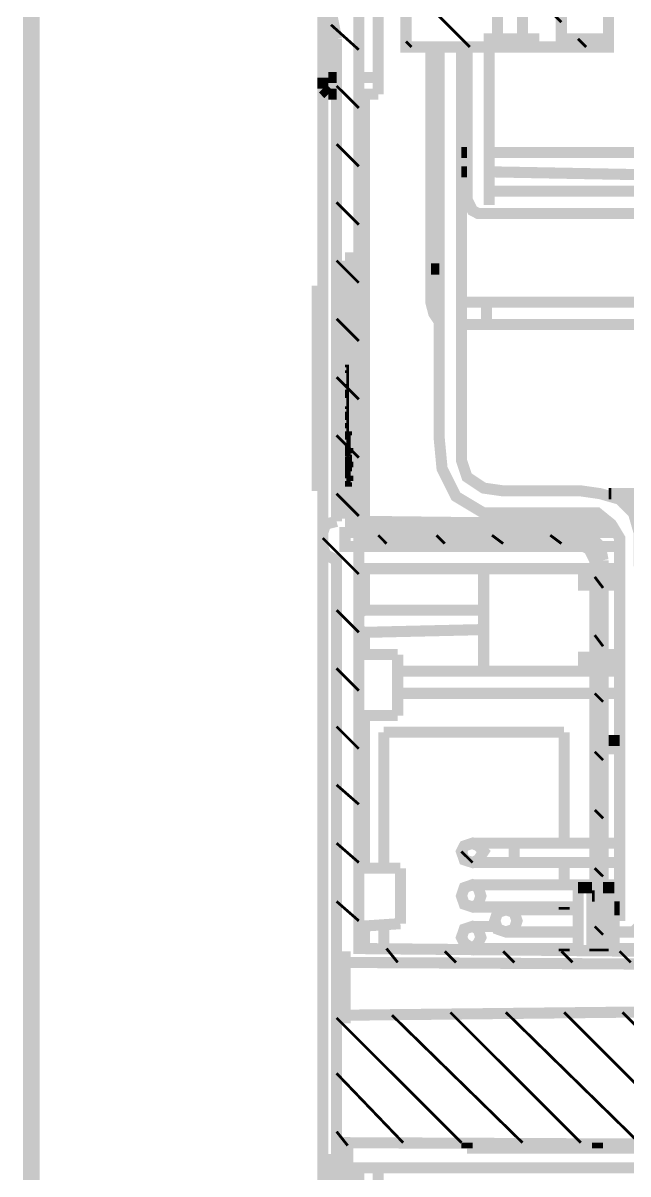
# Model space of a CAD drawing. Header units: metres. Extents: x 2999 to 3164, y 1641 to 1678.
# Drawn here: x 3014.315 to 3014.99, y 1655.16 to 1656.445 of the extents above; entities that cross this region are included whole.
import ezdxf

# ---------------------------------------------------------------- set-up
doc = ezdxf.new("R2010")
doc.units = ezdxf.units.M
doc.layers.add('BLACK', color=7, linetype='Continuous')

msp = doc.modelspace()

# ---------------------------------------------------------------- linework, layer by layer
at = {"layer": 'BLACK'}
for points, const_width in [([(3015.355, 1655.4055), (3014.6895, 1655.4118), (3014.6895, 1655.8606), (3014.6741, 1655.8606), (3014.6741, 1655.8762), (3014.6895, 1655.8762), (3014.6895, 1657.3839)], 0.0124), ([(3014.7421, 1657.3746), (3014.7421, 1656.418), (3014.835, 1656.418), (3014.835, 1656.4272), (3014.8443, 1656.4272), (3014.8443, 1656.4923), (3014.8721, 1656.4923), (3014.8721, 1656.4272), (3014.8846, 1656.4272), (3014.8846, 1656.418), (3014.9681, 1656.418), (3014.9681, 1656.4272), (3014.9155, 1656.4272), (3014.9155, 1656.5728), (3014.9681, 1656.5728), (3014.9681, 1656.5821), (3014.9155, 1656.5821), (3014.9155, 1656.6223)], 0.0124), ([(3014.3242, 1656.647), (3014.3242, 1654.3993)], 0.0186), ([(3014.9681, 1656.5728), (3014.9681, 1656.4272)], 0.0124), ([(3014.8133, 1656.418), (3014.7421, 1656.4892)], 0.0031), ([(3014.9155, 1656.4458), (3014.8721, 1656.4892)], 0.0031), ([(3014.6585, 1656.4582), (3014.6647, 1656.4272)], 0.0124), ([(3014.6895, 1656.3839), (3014.7112, 1656.3839), (3014.7112, 1656.452)], 0.0124), ([(3014.6895, 1656.4149), (3014.6585, 1656.4428)], 0.0031), ([(3014.6647, 1656.4272), (3014.6647, 1655.8886)], 0.0124), ([(3014.7483, 1656.418), (3014.7421, 1656.4242)], 0.0031), ([(3014.7792, 1656.1115), (3014.7731, 1656.1207), (3014.7699, 1656.1331), (3014.7699, 1656.418)], 0.0124), ([(3014.9805, 1655.4427), (3014.9805, 1655.8699), (3014.9712, 1655.8854), (3014.9558, 1655.8979), (3014.8288, 1655.8979), (3014.7979, 1655.9164), (3014.7824, 1655.9473), (3014.7792, 1655.9814), (3014.7792, 1656.418)], 0.0124), ([(3014.804, 1656.418), (3014.804, 1655.9566), (3014.8102, 1655.9381), (3014.8288, 1655.9257), (3014.8505, 1655.9226), (3014.9372, 1655.9226), (3014.9589, 1655.9195), (3014.9805, 1655.9133), (3014.9959, 1655.8979), (3015.0022, 1655.8762), (3015.0052, 1655.5263), (3015.0052, 1655.4396), (3014.999, 1655.4335), (3014.9959, 1655.4303), (3014.9744, 1655.4303)], 0.0124), ([(3015.1817, 1656.1053), (3015.1817, 1656.1765), (3015.1787, 1656.2106), (3015.1694, 1656.2261), (3015.1507, 1656.2322), (3014.8227, 1656.2322), (3014.8164, 1656.2354), (3014.8102, 1656.2477), (3014.8102, 1656.418)], 0.0124), ([(3014.835, 1656.418), (3014.835, 1656.2415)], 0.0124), ([(3014.835, 1656.418), (3014.8846, 1656.418)], 0.0124), ([(3014.8443, 1656.4272), (3014.8721, 1656.4272)], 0.0124), ([(3014.9433, 1656.418), (3014.9341, 1656.4272)], 0.0031), ([(3014.6493, 1656.3839), (3014.6493, 1656.3716)], 0.0124), ([(3014.6555, 1656.3839), (3014.6647, 1656.3839)], 0.0124), ([(3014.6555, 1656.3653), (3014.6555, 1656.3839)], 0.0124), ([(3014.7112, 1656.3653), (3014.7112, 1656.3839)], 0.0124), ([(3014.6493, 1656.3716), (3014.6524, 1656.3685), (3014.6555, 1656.3653)], 0.0124), ([(3014.6493, 1656.3716), (3014.6493, 1655.8762)], 0.0124), ([(3014.6895, 1656.3499), (3014.6647, 1656.3746)], 0.0031), ([(3014.6647, 1656.3653), (3014.6555, 1656.3653)], 0.0124), ([(3014.7112, 1656.3653), (3014.6895, 1656.3653)], 0.0124), ([(3014.6958, 1655.8886), (3014.6958, 1656.3653)], 0.0124), ([(3014.6895, 1656.2848), (3014.6647, 1656.3096)], 0.0031), ([(3014.804, 1656.3003), (3014.8102, 1656.3003)], 0.0124), ([(3014.835, 1656.3003), (3015.1354, 1656.3003), (3015.157, 1656.2942), (3015.1787, 1656.2817), (3015.1911, 1656.26), (3015.1941, 1656.2354)], 0.0124), ([(3014.8102, 1656.2787), (3014.804, 1656.2787)], 0.0124), ([(3015.1663, 1656.2539), (3015.1539, 1656.2694), (3015.1354, 1656.2755), (3015.092, 1656.2787), (3015.0052, 1656.2755), (3014.835, 1656.2787)], 0.0124), ([(3014.835, 1656.257), (3015.157, 1656.257), (3015.1755, 1656.2477), (3015.1911, 1656.2354), (3015.2035, 1656.2198), (3015.2065, 1656.1981), (3015.2065, 1655.9535)], 0.0124), ([(3014.6895, 1656.2198), (3014.6647, 1656.2446)], 0.0031), ([(3014.6895, 1656.1548), (3014.6647, 1656.1796)], 0.0031), ([(3014.6741, 1656.1796), (3014.6741, 1655.8916)], 0.0186), ([(3014.6864, 1655.8916), (3014.6864, 1656.1796), (3014.6741, 1656.1796)], 0.0186), ([(3014.7792, 1656.1703), (3014.7699, 1656.1703)], 0.0124), ([(3014.6462, 1656.1517), (3014.6462, 1655.9226)], 0.0186), ([(3014.804, 1656.1331), (3014.832, 1656.1331)], 0.0124), ([(3014.832, 1656.1331), (3015.1322, 1656.1331)], 0.0124), ([(3014.832, 1656.1331), (3014.832, 1656.1083)], 0.0124), ([(3014.6895, 1656.0898), (3014.6647, 1656.1146)], 0.0031), ([(3014.832, 1656.1083), (3014.804, 1656.1083)], 0.0124), ([(3015.1322, 1656.1083), (3014.832, 1656.1083)], 0.0124), ([(3014.6741, 1656.0619), (3014.6771, 1656.0619), (3014.6771, 1656.0496)], 0.0031), ([(3014.6895, 1656.0248), (3014.6647, 1656.0496)], 0.0031), ([(3014.6741, 1656.0403), (3014.6771, 1656.0403)], 0.0031), ([(3014.6771, 1656.0496), (3014.6771, 1655.9412)], 0.0031), ([(3014.6771, 1656.0341), (3014.6741, 1656.0341)], 0.0031), ([(3014.6741, 1656.0341), (3014.6771, 1656.0341)], 0.0031), ([(3014.6771, 1656.0309), (3014.6741, 1656.0309)], 0.0031), ([(3014.6771, 1656.0309), (3014.6741, 1656.0309)], 0.0031), ([(3014.6771, 1656.0309), (3014.6741, 1656.0309)], 0.0031), ([(3014.6771, 1656.0279), (3014.6741, 1656.0279)], 0.0031), ([(3014.6771, 1656.0155), (3014.6741, 1656.0155)], 0.0031), ([(3014.6771, 1656.0093), (3014.6741, 1656.0093)], 0.0031), ([(3014.6771, 1656.0062), (3014.6741, 1656.0062)], 0.0031), ([(3014.6771, 1656.0031), (3014.6741, 1656.0031)], 0.0031), ([(3014.6771, 1656.0031), (3014.6741, 1656.0031)], 0.0031), ([(3014.6771, 1656.0031), (3014.6741, 1656.0031)], 0.0031), ([(3014.6771, 1656.0031), (3014.6741, 1656.0031)], 0.0031), ([(3014.6741, 1656.0031), (3014.6771, 1656.0031)], 0.0031), ([(3014.6771, 1655.9968), (3014.6741, 1655.9968)], 0.0031), ([(3014.6771, 1655.9968), (3014.6741, 1655.9968)], 0.0031), ([(3014.6771, 1655.9968), (3014.6741, 1655.9968)], 0.0031), ([(3014.6771, 1655.9938), (3014.6741, 1655.9938)], 0.0031), ([(3014.6741, 1655.9938), (3014.6771, 1655.9938)], 0.0031), ([(3014.6771, 1655.9875), (3014.6741, 1655.9875)], 0.0031), ([(3014.6803, 1655.9875), (3014.6771, 1655.9875), (3014.6803, 1655.9875), (3014.6803, 1655.9845)], 0.0031), ([(3014.6895, 1655.9597), (3014.6647, 1655.9845)], 0.0031), ([(3014.6771, 1655.9845), (3014.6741, 1655.9845)], 0.0031), ([(3014.6771, 1655.9845), (3014.6741, 1655.9845)], 0.0031), ([(3014.6771, 1655.9814), (3014.6741, 1655.9814)], 0.0031), ([(3014.6741, 1655.9814), (3014.6771, 1655.9814)], 0.0031), ([(3014.6803, 1655.9845), (3014.6771, 1655.9845)], 0.0031), ([(3014.6803, 1655.9845), (3014.6771, 1655.9845)], 0.0031), ([(3014.6803, 1655.9845), (3014.6771, 1655.9845)], 0.0031), ([(3014.6803, 1655.9845), (3014.6771, 1655.9845)], 0.0031), ([(3014.6803, 1655.9814), (3014.6771, 1655.9814)], 0.0031), ([(3014.6803, 1655.9814), (3014.6771, 1655.9814)], 0.0031), ([(3014.6803, 1655.9814), (3014.6771, 1655.9814)], 0.0031), ([(3014.6803, 1655.9783), (3014.6771, 1655.9783)], 0.0031), ([(3014.6771, 1655.9752), (3014.6771, 1655.9783)], 0.0031), ([(3014.6803, 1655.9752), (3014.6771, 1655.9752)], 0.0031), ([(3014.6803, 1655.9752), (3014.6771, 1655.9752)], 0.0031), ([(3014.6803, 1655.9752), (3014.6771, 1655.9752), (3014.6803, 1655.9752), (3014.6771, 1655.9752)], 0.0031), ([(3014.6803, 1655.9752), (3014.6771, 1655.9752)], 0.0031), ([(3014.6803, 1655.9752), (3014.6771, 1655.9752)], 0.0031), ([(3014.6803, 1655.9752), (3014.6771, 1655.9752)], 0.0031), ([(3014.6803, 1655.9752), (3014.6771, 1655.9752)], 0.0031), ([(3014.6771, 1655.9721), (3014.6741, 1655.9721)], 0.0031), ([(3014.6771, 1655.9721), (3014.6741, 1655.9721)], 0.0031), ([(3014.6803, 1655.969), (3014.6741, 1655.969)], 0.0031), ([(3014.6803, 1655.969), (3014.6741, 1655.969)], 0.0031), ([(3014.6771, 1655.969), (3014.6741, 1655.969)], 0.0031), ([(3014.6771, 1655.9659), (3014.6741, 1655.9659)], 0.0031), ([(3014.6771, 1655.9659), (3014.6741, 1655.9659)], 0.0031), ([(3014.6771, 1655.9659), (3014.6741, 1655.9659)], 0.0031), ([(3014.6803, 1655.9659), (3014.6741, 1655.9659)], 0.0031), ([(3014.6771, 1655.9629), (3014.6741, 1655.9629)], 0.0031), ([(3014.6771, 1655.9629), (3014.6741, 1655.9629)], 0.0031), ([(3014.6771, 1655.9629), (3014.6741, 1655.9629)], 0.0031), ([(3014.6771, 1655.9629), (3014.6741, 1655.9629)], 0.0031), ([(3014.6741, 1655.9566), (3014.6803, 1655.9566), (3014.6803, 1655.9629)], 0.0031), ([(3014.6803, 1655.9629), (3014.6741, 1655.9629)], 0.0031), ([(3014.6803, 1655.9721), (3014.6771, 1655.9721)], 0.0031), ([(3014.6803, 1655.9721), (3014.6771, 1655.9721)], 0.0031), ([(3014.6803, 1655.9721), (3014.6771, 1655.9721)], 0.0031), ([(3014.6803, 1655.9721), (3014.6771, 1655.9721)], 0.0031), ([(3014.6771, 1655.969), (3014.6771, 1655.9721)], 0.0031), ([(3014.6803, 1655.969), (3014.6771, 1655.969)], 0.0031), ([(3014.6803, 1655.969), (3014.6771, 1655.969)], 0.0031), ([(3014.6771, 1655.9659), (3014.6803, 1655.9659), (3014.6803, 1655.969)], 0.0031), ([(3014.6803, 1655.969), (3014.6771, 1655.969), (3014.6803, 1655.969), (3014.6771, 1655.969)], 0.0031), ([(3014.6803, 1655.969), (3014.6771, 1655.969)], 0.0031), ([(3014.6803, 1655.969), (3014.6771, 1655.969)], 0.0031), ([(3014.6803, 1655.9659), (3014.6771, 1655.9659), (3014.6803, 1655.9659), (3014.6771, 1655.9659)], 0.0031), ([(3014.6803, 1655.9659), (3014.6771, 1655.9659)], 0.0031), ([(3014.6771, 1655.9659), (3014.6803, 1655.9659)], 0.0031), ([(3014.6803, 1655.9629), (3014.6771, 1655.9629)], 0.0031), ([(3014.6803, 1655.9629), (3014.6771, 1655.9629)], 0.0031), ([(3014.6803, 1655.9629), (3014.6771, 1655.9629), (3014.6771, 1655.9412)], 0.0031), ([(3014.6803, 1655.969), (3014.6833, 1655.969)], 0.0031), ([(3014.6771, 1655.9597), (3014.6741, 1655.9597)], 0.0031), ([(3014.6771, 1655.9566), (3014.6741, 1655.9566)], 0.0031), ([(3014.6771, 1655.9535), (3014.6741, 1655.9535)], 0.0031), ([(3014.6803, 1655.9535), (3014.6741, 1655.9535), (3014.6771, 1655.9535)], 0.0031), ([(3014.6771, 1655.9505), (3014.6741, 1655.9505)], 0.0031), ([(3014.6771, 1655.9505), (3014.6741, 1655.9505)], 0.0031), ([(3014.6803, 1655.9505), (3014.6741, 1655.9505)], 0.0031), ([(3014.6803, 1655.9505), (3014.6741, 1655.9505)], 0.0031), ([(3014.6771, 1655.9473), (3014.6741, 1655.9473)], 0.0031), ([(3014.6803, 1655.9597), (3014.6771, 1655.9597)], 0.0031), ([(3014.6803, 1655.9597), (3014.6771, 1655.9597)], 0.0031), ([(3014.6803, 1655.9597), (3014.6771, 1655.9597)], 0.0031), ([(3014.6803, 1655.9597), (3014.6771, 1655.9597)], 0.0031), ([(3014.6803, 1655.9566), (3014.6803, 1655.9535), (3014.6771, 1655.9535)], 0.0031), ([(3014.6803, 1655.9566), (3014.6771, 1655.9566)], 0.0031), ([(3014.6803, 1655.9566), (3014.6771, 1655.9566)], 0.0031), ([(3014.6803, 1655.9566), (3014.6771, 1655.9566)], 0.0031), ([(3014.6803, 1655.9505), (3014.6771, 1655.9505)], 0.0031), ([(3014.6771, 1655.9473), (3014.6803, 1655.9473), (3014.6803, 1655.9505)], 0.0031), ([(3014.6803, 1655.9505), (3014.6771, 1655.9505)], 0.0031), ([(3014.6803, 1655.9473), (3014.6771, 1655.9473)], 0.0031), ([(3014.6771, 1655.9473), (3014.6803, 1655.9473)], 0.0031), ([(3014.6803, 1655.9473), (3014.6771, 1655.9473)], 0.0031), ([(3014.6803, 1655.9473), (3014.6771, 1655.9473)], 0.0031), ([(3014.6803, 1655.9535), (3014.6833, 1655.9535)], 0.0031), ([(3014.6803, 1655.9535), (3014.6803, 1655.9505)], 0.0031), ([(3014.6803, 1655.9505), (3014.6833, 1655.9505)], 0.0031), ([(3014.6803, 1655.9473), (3014.6803, 1655.9443)], 0.0031), ([(3014.6803, 1655.9443), (3014.6741, 1655.9443)], 0.0031), ([(3014.6803, 1655.9443), (3014.6741, 1655.9443)], 0.0031), ([(3014.6741, 1655.9288), (3014.6771, 1655.9288), (3014.6771, 1655.9412)], 0.0031), ([(3014.6771, 1655.9412), (3014.6741, 1655.9412)], 0.0031), ([(3014.6771, 1655.9412), (3014.6741, 1655.9412)], 0.0031), ([(3014.6771, 1655.9412), (3014.6741, 1655.9412)], 0.0031), ([(3014.6771, 1655.9412), (3014.6741, 1655.9412)], 0.0031), ([(3014.6771, 1655.9412), (3014.6741, 1655.9412)], 0.0031), ([(3014.6771, 1655.9412), (3014.6741, 1655.9412)], 0.0031), ([(3014.6741, 1655.9412), (3014.6771, 1655.9412)], 0.0031), ([(3014.6771, 1655.9381), (3014.6741, 1655.9381), (3014.6771, 1655.9381), (3014.6741, 1655.9381)], 0.0031), ([(3014.6771, 1655.9381), (3014.6741, 1655.9381)], 0.0031), ([(3014.6803, 1655.9443), (3014.6771, 1655.9443)], 0.0031), ([(3014.6803, 1655.9443), (3014.6771, 1655.9443)], 0.0031), ([(3014.6803, 1655.9443), (3014.6771, 1655.9443)], 0.0031), ([(3014.6803, 1655.9443), (3014.6771, 1655.9443)], 0.0031), ([(3014.6803, 1655.9443), (3014.6771, 1655.9443)], 0.0031), ([(3014.6771, 1655.9412), (3014.6803, 1655.9412)], 0.0031), ([(3014.6803, 1655.9412), (3014.6771, 1655.9412)], 0.0031), ([(3014.6803, 1655.9412), (3014.6771, 1655.9412)], 0.0031), ([(3014.6803, 1655.9412), (3014.6771, 1655.9412)], 0.0031), ([(3014.6803, 1655.9412), (3014.6771, 1655.9412)], 0.0031), ([(3014.6803, 1655.9412), (3014.6771, 1655.9412)], 0.0031), ([(3014.6803, 1655.9412), (3014.6771, 1655.9412)], 0.0031), ([(3014.6803, 1655.9412), (3014.6771, 1655.9412)], 0.0031), ([(3014.6803, 1655.9412), (3014.6771, 1655.9412)], 0.0031), ([(3014.6803, 1655.9412), (3014.6771, 1655.9412)], 0.0031), ([(3014.6803, 1655.9412), (3014.6771, 1655.9412)], 0.0031), ([(3014.6803, 1655.9412), (3014.6771, 1655.9412)], 0.0031), ([(3014.6803, 1655.9412), (3014.6771, 1655.9412)], 0.0031), ([(3014.6803, 1655.9381), (3014.6771, 1655.9381)], 0.0031), ([(3014.6803, 1655.9381), (3014.6803, 1655.935), (3014.6771, 1655.935)], 0.0031), ([(3014.6803, 1655.9381), (3014.6771, 1655.9381)], 0.0031), ([(3014.6803, 1655.9381), (3014.6771, 1655.9381)], 0.0031), ([(3014.6803, 1655.9381), (3014.6771, 1655.9381)], 0.0031), ([(3014.6803, 1655.9381), (3014.6771, 1655.9381)], 0.0031), ([(3014.6803, 1655.9381), (3014.6771, 1655.9381)], 0.0031), ([(3014.6771, 1655.9381), (3014.6803, 1655.9381)], 0.0031), ([(3014.6803, 1655.9381), (3014.6771, 1655.9381)], 0.0031), ([(3014.6771, 1655.9381), (3014.6803, 1655.9381)], 0.0031), ([(3014.6803, 1655.935), (3014.6771, 1655.935)], 0.0031), ([(3014.6803, 1655.935), (3014.6771, 1655.935), (3014.6803, 1655.935), (3014.6771, 1655.935)], 0.0031), ([(3014.6803, 1655.935), (3014.6771, 1655.935)], 0.0031), ([(3014.6803, 1655.935), (3014.6771, 1655.935), (3014.6803, 1655.935), (3014.6771, 1655.935)], 0.0031), ([(3014.6803, 1655.935), (3014.6771, 1655.935)], 0.0031), ([(3014.6771, 1655.935), (3014.6803, 1655.935)], 0.0031), ([(3014.6803, 1655.935), (3014.6771, 1655.935)], 0.0031), ([(3014.6771, 1655.935), (3014.6803, 1655.935)], 0.0031), ([(3014.6803, 1655.9381), (3014.6833, 1655.9381)], 0.0031), ([(3014.6803, 1655.935), (3014.6833, 1655.935)], 0.0031), ([(3014.6741, 1655.932), (3014.6771, 1655.932)], 0.0031), ([(3014.6741, 1655.9288), (3014.6771, 1655.9288)], 0.0031), ([(3014.6803, 1655.932), (3014.6771, 1655.932)], 0.0031), ([(3014.6803, 1655.9288), (3014.6771, 1655.9288), (3014.6803, 1655.9288), (3014.6803, 1655.932)], 0.0031), ([(3014.6803, 1655.932), (3014.6771, 1655.932)], 0.0031), ([(3014.6803, 1655.932), (3014.6771, 1655.932)], 0.0031), ([(3014.6771, 1655.932), (3014.6803, 1655.932)], 0.0031), ([(3014.6771, 1655.932), (3014.6803, 1655.932)], 0.0031), ([(3014.6803, 1655.9288), (3014.6771, 1655.9288)], 0.0031), ([(3014.6771, 1655.9288), (3014.6803, 1655.9288)], 0.0031), ([(3014.9681, 1655.9195), (3014.9712, 1655.9195)], 0.0124), ([(3014.9681, 1655.9195), (3015.0052, 1655.9195)], 0.0124), ([(3014.6895, 1655.8947), (3014.6647, 1655.9195)], 0.0031), ([(3014.9805, 1655.9102), (3015.0052, 1655.9102)], 0.0124), ([(3014.6741, 1655.8916), (3014.6864, 1655.8916)], 0.0186), ([(3014.6647, 1655.8886), (3014.6524, 1655.8854), (3014.6493, 1655.8762), (3014.6493, 1655.8606), (3014.6524, 1655.8514), (3014.6647, 1655.8452), (3014.6647, 1655.4024), (3014.6741, 1655.4024), (3014.6741, 1655.3963), (3015.2469, 1655.3932)], 0.0124), ([(3014.9712, 1655.8854), (3014.6895, 1655.8886)], 0.0124), ([(3014.6895, 1655.8297), (3014.6493, 1655.8699)], 0.0031), ([(3014.9775, 1655.8762), (3014.6895, 1655.8762)], 0.0124), ([(3014.6895, 1655.8731), (3014.9341, 1655.8731)], 0.0124), ([(3014.6895, 1655.8731), (3014.6895, 1655.8638), (3014.9341, 1655.8638)], 0.0124), ([(3014.6895, 1655.8699), (3014.9341, 1655.8699)], 0.0124), ([(3014.6895, 1655.8669), (3014.9341, 1655.8669)], 0.0124), ([(3014.7204, 1655.8638), (3014.7112, 1655.8731)], 0.0031), ([(3014.7854, 1655.8638), (3014.7762, 1655.8731)], 0.0031), ([(3014.8505, 1655.8638), (3014.8381, 1655.8731)], 0.0031), ([(3014.9155, 1655.8638), (3014.9031, 1655.8731)], 0.0031), ([(3014.962, 1655.8452), (3014.9589, 1655.8606), (3014.9496, 1655.8699), (3014.9341, 1655.8731)], 0.0124), ([(3014.9589, 1655.8452), (3014.9558, 1655.8576), (3014.9464, 1655.8669), (3014.9341, 1655.8699)], 0.0124), ([(3014.9558, 1655.8452), (3014.9496, 1655.8606), (3014.9341, 1655.8669)], 0.0124), ([(3014.6493, 1655.8606), (3014.6493, 1655.1764)], 0.0124), ([(3014.9464, 1655.8606), (3014.6895, 1655.8606)], 0.0124), ([(3014.9527, 1655.8452), (3014.9464, 1655.8576), (3014.9341, 1655.8638)], 0.0124), ([(3014.9805, 1655.8606), (3014.9589, 1655.8606)], 0.0124), ([(3014.9527, 1655.8452), (3014.9527, 1655.4118)], 0.0124), ([(3014.9527, 1655.4118), (3014.962, 1655.4118), (3014.962, 1655.8452)], 0.0124), ([(3014.9558, 1655.8452), (3014.9558, 1655.4118)], 0.0124), ([(3014.9589, 1655.8452), (3014.9589, 1655.4118)], 0.0124), ([(3014.9527, 1655.8358), (3014.6895, 1655.8358)], 0.0124), ([(3014.6958, 1655.7895), (3014.6958, 1655.8358)], 0.0124), ([(3014.8288, 1655.8358), (3014.8288, 1655.7214)], 0.0124), ([(3014.9805, 1655.8358), (3014.962, 1655.8358)], 0.0124), ([(3014.9527, 1655.8235), (3014.9403, 1655.8235), (3014.9403, 1655.8173), (3014.9527, 1655.8173)], 0.0124), ([(3014.962, 1655.8143), (3014.9527, 1655.8266)], 0.0031), ([(3014.9805, 1655.8266), (3014.962, 1655.8266)], 0.0124), ([(3014.962, 1655.8173), (3014.9805, 1655.8173)], 0.0124), ([(3014.8288, 1655.7678), (3014.8288, 1655.7895), (3014.6958, 1655.7895), (3014.6895, 1655.7864)], 0.0124), ([(3014.6895, 1655.7647), (3014.6647, 1655.7895)], 0.0031), ([(3014.6895, 1655.7678), (3014.6958, 1655.7647), (3014.8288, 1655.7678)], 0.0124), ([(3014.6958, 1655.7399), (3014.6958, 1655.7647)], 0.0124), ([(3014.962, 1655.7492), (3014.9527, 1655.7616)], 0.0031), ([(3014.6895, 1655.7399), (3014.7329, 1655.7399)], 0.0124), ([(3014.7329, 1655.6718), (3014.7329, 1655.7399)], 0.0124), ([(3014.9527, 1655.7369), (3014.9403, 1655.7369), (3014.9403, 1655.7307), (3014.9527, 1655.7307)], 0.0124), ([(3014.9805, 1655.7399), (3014.962, 1655.7399)], 0.0124), ([(3014.962, 1655.7307), (3014.9805, 1655.7307)], 0.0124), ([(3014.6895, 1655.6997), (3014.6647, 1655.7245)], 0.0031), ([(3014.9527, 1655.7214), (3014.7329, 1655.7214)], 0.0124), ([(3014.9805, 1655.7214), (3014.962, 1655.7214)], 0.0124), ([(3014.9527, 1655.6966), (3014.7329, 1655.6966)], 0.0124), ([(3014.962, 1655.6873), (3014.9527, 1655.6966)], 0.0031), ([(3014.9805, 1655.6966), (3014.962, 1655.6966)], 0.0124), ([(3014.7329, 1655.6718), (3014.6895, 1655.6718)], 0.0124), ([(3014.6958, 1655.5015), (3014.6958, 1655.6718)], 0.0124), ([(3014.6895, 1655.6347), (3014.6647, 1655.6595)], 0.0031), ([(3014.7174, 1655.6532), (3014.7174, 1655.5015)], 0.0124), ([(3014.9186, 1655.6532), (3014.7174, 1655.6532)], 0.0124), ([(3014.9186, 1655.5294), (3014.9186, 1655.6532)], 0.0124), ([(3014.9186, 1655.5294), (3014.9186, 1655.6532)], 0.0124), ([(3014.9681, 1655.644), (3014.9681, 1655.6347), (3014.9805, 1655.6347)], 0.0124), ([(3014.9681, 1655.644), (3014.9805, 1655.644)], 0.0124), ([(3014.962, 1655.6222), (3014.9527, 1655.6315)], 0.0031), ([(3014.6895, 1655.5728), (3014.6647, 1655.5945)], 0.0031), ([(3014.962, 1655.5572), (3014.9527, 1655.5665)], 0.0031), ([(3014.6895, 1655.5078), (3014.6647, 1655.5294)], 0.0031), ([(3014.8164, 1655.5294), (3014.8629, 1655.5294)], 0.0124), ([(3014.8629, 1655.5294), (3014.9527, 1655.5294)], 0.0124), ([(3014.8629, 1655.5078), (3014.8629, 1655.5294)], 0.0124), ([(3014.962, 1655.5294), (3014.9805, 1655.5294)], 0.0124), ([(3014.8164, 1655.5078), (3014.804, 1655.5201)], 0.0031), ([(3014.8629, 1655.5078), (3014.8164, 1655.5078)], 0.0124), ([(3014.9527, 1655.5078), (3014.8629, 1655.5078)], 0.0124), ([(3014.9186, 1655.483), (3014.9186, 1655.5078)], 0.0124), ([(3014.9186, 1655.483), (3014.9186, 1655.5078)], 0.0124), ([(3014.9805, 1655.5078), (3014.962, 1655.5078)], 0.0124), ([(3014.6895, 1655.5015), (3014.7359, 1655.5015)], 0.0124), ([(3014.7359, 1655.4396), (3014.7359, 1655.5015)], 0.0124), ([(3014.962, 1655.4923), (3014.9527, 1655.5015)], 0.0031), ([(3014.8164, 1655.483), (3014.9527, 1655.483)], 0.0124), ([(3014.9341, 1655.4798), (3014.9496, 1655.4798)], 0.0124), ([(3014.9341, 1655.4087), (3014.9341, 1655.4798)], 0.0124), ([(3014.9496, 1655.4087), (3014.9496, 1655.4798)], 0.0124), ([(3014.962, 1655.483), (3014.9805, 1655.483)], 0.0124), ([(3014.962, 1655.4798), (3014.9744, 1655.4798)], 0.0124), ([(3015.1941, 1655.483), (3015.188, 1655.4489), (3015.1663, 1655.4241), (3015.1384, 1655.4148), (3015.1043, 1655.4118), (3014.9744, 1655.4118)], 0.0124), ([(3014.9744, 1655.4087), (3014.9744, 1655.4798)], 0.0124), ([(3014.9496, 1655.4705), (3014.9527, 1655.4705)], 0.0124), ([(3014.6895, 1655.4427), (3014.6647, 1655.4644)], 0.0031), ([(3014.9341, 1655.4582), (3014.8164, 1655.4582)], 0.0124), ([(3014.8536, 1655.4551), (3014.9341, 1655.4551)], 0.0124), ([(3014.9186, 1655.4551), (3014.9186, 1655.4582)], 0.0124), ([(3014.9186, 1655.4551), (3014.9186, 1655.4582)], 0.0124), ([(3014.9805, 1655.4582), (3014.9744, 1655.4582)], 0.0124), ([(3014.9744, 1655.4551), (3014.9805, 1655.4551)], 0.0124), ([(3014.7359, 1655.4396), (3014.6895, 1655.4365)], 0.0124), ([(3014.6958, 1655.4118), (3014.6958, 1655.4365)], 0.0124), ([(3014.7174, 1655.4396), (3014.7174, 1655.4118)], 0.0124), ([(3014.8164, 1655.4365), (3014.8443, 1655.4365)], 0.0124), ([(3014.9341, 1655.4303), (3014.8536, 1655.4303)], 0.0124), ([(3014.962, 1655.4272), (3014.9527, 1655.4365)], 0.0031), ([(3014.7329, 1655.3963), (3014.7204, 1655.4118)], 0.0031), ([(3014.7979, 1655.3963), (3014.7854, 1655.4087)], 0.0031), ([(3014.9341, 1655.4118), (3014.8164, 1655.4118)], 0.0124), ([(3014.8629, 1655.3963), (3014.8505, 1655.4087)], 0.0031), ([(3014.9186, 1655.4087), (3014.9186, 1655.4118)], 0.0124), ([(3014.9186, 1655.4087), (3014.9186, 1655.4118)], 0.0124), ([(3014.9279, 1655.3963), (3014.9155, 1655.4087)], 0.0031), ([(3014.9527, 1655.4087), (3014.9527, 1655.4118)], 0.0124), ([(3014.962, 1655.4087), (3014.962, 1655.4118)], 0.0124), ([(3014.9929, 1655.3963), (3014.9805, 1655.4087)], 0.0031), ([(3014.6647, 1655.3344), (3014.6647, 1655.4024)], 0.0124), ([(3014.6741, 1655.3374), (3014.6741, 1655.3963)], 0.0124), ([(3015.2469, 1655.3436), (3014.6741, 1655.3374), (3014.6741, 1655.3344), (3014.6647, 1655.3344), (3014.6647, 1655.1764), (3014.6493, 1655.1764), (3014.6493, 1655.1671), (3014.6771, 1655.1671), (3014.6771, 1655.1951), (3015.3675, 1655.1919)], 0.0124), ([(3014.804, 1655.1951), (3014.6647, 1655.3344)], 0.0031), ([(3014.8721, 1655.1951), (3014.7266, 1655.3374)], 0.0031), ([(3014.9372, 1655.1951), (3014.7916, 1655.3406)], 0.0031), ([(3015.0022, 1655.1951), (3014.8536, 1655.3406)], 0.0031), ([(3015.0672, 1655.1919), (3014.9186, 1655.3406)], 0.0031), ([(3015.1322, 1655.1919), (3014.9837, 1655.3406)], 0.0031), ([(3014.739, 1655.1951), (3014.6647, 1655.2725)], 0.0031), ([(3014.6771, 1655.1919), (3014.6647, 1655.2075)], 0.0031), ([(3014.8102, 1655.1889), (3014.8102, 1655.1951)], 0.0124), ([(3014.8102, 1655.1889), (3014.9558, 1655.1889)], 0.0124), ([(3014.9558, 1655.1951), (3014.9558, 1655.1889)], 0.0124), ([(3014.9558, 1655.1889), (3015.2313, 1655.1889)], 0.0124), ([(3015.4665, 1655.0867), (3015.4665, 1655.1579), (3015.3645, 1655.1579), (3015.3645, 1655.1671), (3015.355, 1655.1671), (3015.352, 1655.1114), (3014.6895, 1655.1084), (3014.6895, 1655.1671), (3014.6803, 1655.1671), (3014.6803, 1655.1579), (3014.6493, 1655.1579), (3014.6493, 1655.1486), (3014.6585, 1655.1486), (3014.6585, 1653.9443)], 0.0124), ([(3014.6771, 1655.1671), (3015.3675, 1655.1671)], 0.0124), ([(3014.7081, 1655.1671), (3015.352, 1655.1671)], 0.0124), ([(3014.7112, 1655.1084), (3014.7112, 1655.1671), (3015.355, 1655.1671)], 0.0124)]:
    msp.add_lwpolyline(points, dxfattribs=dict(at, const_width=const_width))
for points, const_width in [([(3014.6493, 1656.3839), (3014.6555, 1656.3839), (3014.6555, 1657.192), (3014.6493, 1657.192), (3014.6493, 1656.3839)], 0.0124), ([(3014.6771, 1656.0557), (3014.6741, 1656.0557), (3014.6771, 1656.0557)], 0.0031), ([(3014.6803, 1655.9845), (3014.6771, 1655.9845), (3014.6803, 1655.9845)], 0.0031), ([(3014.6803, 1655.9783), (3014.6771, 1655.9783), (3014.6803, 1655.9783)], 0.0031), ([(3014.6803, 1655.9783), (3014.6771, 1655.9783), (3014.6803, 1655.9783)], 0.0031), ([(3014.6771, 1655.9752), (3014.6803, 1655.9752), (3014.6771, 1655.9752)], 0.0031), ([(3014.6771, 1655.9721), (3014.6741, 1655.9721), (3014.6771, 1655.9721)], 0.0031), ([(3014.6771, 1655.9629), (3014.6741, 1655.9629), (3014.6771, 1655.9629)], 0.0031), ([(3014.6771, 1655.9629), (3014.6741, 1655.9629), (3014.6771, 1655.9629)], 0.0031), ([(3014.6741, 1655.9629), (3014.6803, 1655.9629), (3014.6741, 1655.9629)], 0.0031), ([(3014.6803, 1655.9721), (3014.6771, 1655.9721), (3014.6803, 1655.9721)], 0.0031), ([(3014.6803, 1655.9721), (3014.6771, 1655.9721), (3014.6803, 1655.9721)], 0.0031), ([(3014.6803, 1655.969), (3014.6771, 1655.969), (3014.6803, 1655.969)], 0.0031), ([(3014.6771, 1655.9659), (3014.6803, 1655.9659), (3014.6771, 1655.9659)], 0.0031), ([(3014.6771, 1655.9597), (3014.6741, 1655.9597), (3014.6771, 1655.9597)], 0.0031), ([(3014.6771, 1655.9597), (3014.6741, 1655.9597), (3014.6771, 1655.9597)], 0.0031), ([(3014.6771, 1655.9473), (3014.6741, 1655.9473), (3014.6771, 1655.9473), (3014.6741, 1655.9473), (3014.6771, 1655.9473)], 0.0031), ([(3014.6771, 1655.9566), (3014.6803, 1655.9566), (3014.6771, 1655.9566)], 0.0031), ([(3014.6803, 1655.9473), (3014.6771, 1655.9473), (3014.6803, 1655.9473)], 0.0031), ([(3014.6771, 1655.9412), (3014.6741, 1655.9412), (3014.6771, 1655.9412)], 0.0031), ([(3014.6803, 1655.9443), (3014.6771, 1655.9443), (3014.6803, 1655.9443)], 0.0031), ([(3014.6803, 1655.9443), (3014.6771, 1655.9443), (3014.6803, 1655.9443)], 0.0031), ([(3014.6771, 1655.9443), (3014.6803, 1655.9443), (3014.6771, 1655.9443)], 0.0031), ([(3014.6771, 1655.9381), (3014.6803, 1655.9381), (3014.6771, 1655.9381)], 0.0031), ([(3014.6803, 1655.9381), (3014.6771, 1655.9381), (3014.6803, 1655.9381)], 0.0031), ([(3014.6803, 1655.9381), (3014.6771, 1655.9381), (3014.6803, 1655.9381)], 0.0031), ([(3014.6803, 1655.9381), (3014.6771, 1655.9381), (3014.6803, 1655.9381)], 0.0031), ([(3014.8288, 1655.5201), (3014.8227, 1655.5263), (3014.8164, 1655.5294), (3014.8072, 1655.5263), (3014.804, 1655.5201), (3014.8072, 1655.5108), (3014.8164, 1655.5078), (3014.8227, 1655.5108), (3014.8288, 1655.5201)], 0.0124), ([(3014.8164, 1655.4582), (3014.8227, 1655.4613), (3014.8257, 1655.4705), (3014.8227, 1655.4798), (3014.8164, 1655.483), (3014.8072, 1655.4798), (3014.804, 1655.4705), (3014.8072, 1655.4613), (3014.8164, 1655.4582)], 0.0124), ([(3014.8536, 1655.4303), (3014.8629, 1655.4335), (3014.866, 1655.4427), (3014.8629, 1655.452), (3014.8536, 1655.4551), (3014.8443, 1655.452), (3014.8412, 1655.4427), (3014.8443, 1655.4335), (3014.8536, 1655.4303)], 0.0124), ([(3014.8164, 1655.4118), (3014.8227, 1655.4179), (3014.8257, 1655.4241), (3014.8227, 1655.4335), (3014.8164, 1655.4365), (3014.8072, 1655.4335), (3014.804, 1655.4241), (3014.8072, 1655.4179), (3014.8164, 1655.4118)], 0.0124)]:
    msp.add_lwpolyline(points, close=True, dxfattribs=dict(at, const_width=const_width))

doc.saveas('drawing.dxf')
